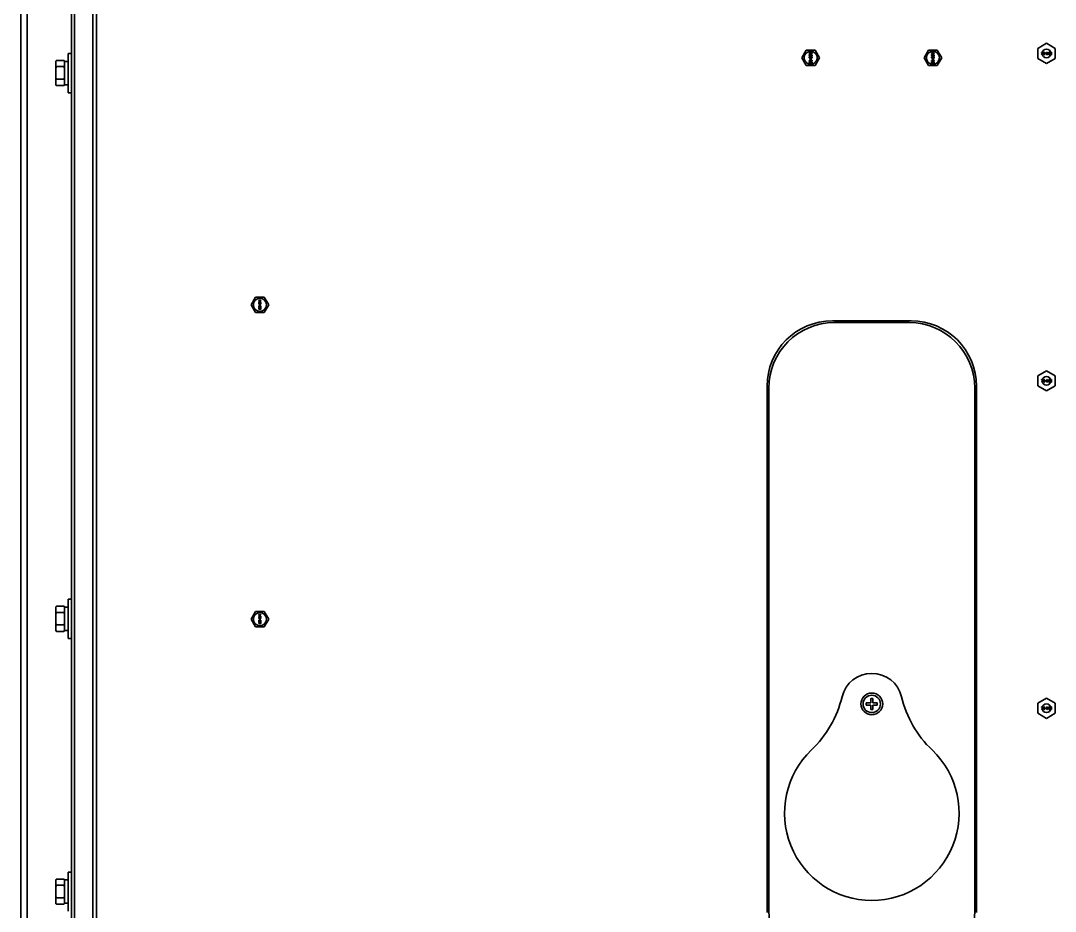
# Model space of a CAD drawing. Header units: millimetres. Extents: x 32496 to 166256, y 3504 to 23939.
# Drawn here: x 47928.6 to 48402.7, y 16312.3 to 16720.3 of the extents above; entities that cross this region are included whole.
import ezdxf

# ---------------------------------------------------------------- set-up
doc = ezdxf.new("R2010")
doc.units = ezdxf.units.MM
doc.layers.get('0').update_dxf_attribs({"lineweight": 35})

msp = doc.modelspace()

# ---------------------------------------------------------------- linework, layer by layer
at = {"linetype": 'Continuous'}
for p, q in [((47928.64, 17722.349), (47928.64, 15203.349)), ((47963.34, 16897.569), (47963.34, 16028.128)), ((47961.64, 16031.073), (47961.64, 16894.625)), ((47953.34, 16880.248), (47953.34, 16307.849)), ((47951.94, 16698.994), (47951.94, 16877.824)), ((47931.64, 16811.323), (47931.64, 16113.936)), ((48394.74, 16707.658), (48398.74, 16709.967)), ((48394.74, 16707.658), (48394.74, 16703.039)), ((48398.74, 16709.967), (48402.74, 16707.658)), ((48402.74, 16703.039), (48402.74, 16707.658)), ((47951.94, 16705.349), (47950.34, 16705.349)), ((47950.34, 16705.349), (47950.34, 16687.349)), ((48286.598, 16703.349), (48288.619, 16706.849)), ((48288.619, 16699.849), (48286.598, 16703.349)), ((48292.66, 16706.849), (48288.619, 16706.849)), ((48289.99, 16705.549), (48291.29, 16705.549)), ((48289.99, 16705.386), (48289.99, 16705.549)), ((48291.013, 16705.386), (48289.99, 16705.386)), ((48291.013, 16705.386), (48289.99, 16705.007)), ((48289.99, 16704.79), (48289.99, 16705.007)), ((48289.99, 16704.79), (48291.013, 16704.411)), ((48289.99, 16704.411), (48291.013, 16704.411)), ((48289.99, 16704.249), (48289.99, 16704.411)), ((48291.29, 16704.249), (48289.99, 16704.249)), ((48290.017, 16703.734), (48289.99, 16703.599)), ((48289.99, 16703.463), (48289.99, 16703.599)), ((48289.99, 16703.463), (48290.017, 16703.328)), ((48290.1, 16703.869), (48290.017, 16703.734)), ((48290.017, 16703.328), (48290.1, 16703.192)), ((48290.211, 16703.951), (48290.1, 16703.869)), ((48290.1, 16703.192), (48290.211, 16703.111)), ((48290.128, 16704.899), (48291.29, 16705.305)), ((48291.29, 16704.492), (48290.128, 16704.899)), ((48290.128, 16703.626), (48290.156, 16703.707)), ((48290.128, 16703.626), (48290.128, 16703.436)), ((48290.156, 16703.355), (48290.128, 16703.436)), ((48290.156, 16703.707), (48290.211, 16703.788)), ((48290.211, 16703.274), (48290.156, 16703.355)), ((48290.349, 16704.005), (48290.211, 16703.951)), ((48290.211, 16703.788), (48290.294, 16703.842)), ((48290.294, 16703.219), (48290.211, 16703.274)), ((48290.211, 16703.111), (48290.349, 16703.057)), ((48290.294, 16703.842), (48290.377, 16703.869)), ((48290.377, 16703.192), (48290.294, 16703.219)), ((48290.543, 16704.032), (48290.349, 16704.005)), ((48290.488, 16703.057), (48290.349, 16703.057)), ((48290.46, 16703.869), (48290.377, 16703.869)), ((48290.377, 16703.192), (48290.46, 16703.192)), ((48290.405, 16702.678), (48290.598, 16702.678)), ((48290.405, 16702.624), (48290.405, 16702.678)), ((48290.598, 16702.624), (48290.405, 16702.624)), ((48290.46, 16703.869), (48290.543, 16703.842)), ((48290.543, 16703.219), (48290.46, 16703.192)), ((48290.488, 16702.84), (48290.46, 16702.813)), ((48290.46, 16702.813), (48290.598, 16702.678)), ((48290.598, 16702.624), (48290.46, 16702.488)), ((48290.488, 16703.057), (48290.626, 16703.111)), ((48290.654, 16702.678), (48290.488, 16702.84)), ((48290.488, 16702.461), (48290.654, 16702.624)), ((48290.543, 16704.032), (48290.737, 16704.032)), ((48290.543, 16703.842), (48290.598, 16703.788)), ((48290.598, 16703.274), (48290.543, 16703.219)), ((48290.598, 16703.788), (48290.654, 16703.707)), ((48290.654, 16703.355), (48290.598, 16703.274)), ((48290.626, 16703.111), (48290.709, 16703.192)), ((48290.654, 16703.707), (48290.681, 16703.626)), ((48290.681, 16703.436), (48290.654, 16703.355)), ((48290.82, 16702.84), (48290.654, 16702.678)), ((48290.654, 16702.624), (48290.82, 16702.461)), ((48290.737, 16703.897), (48290.681, 16703.897)), ((48290.792, 16703.734), (48290.681, 16703.897)), ((48290.681, 16703.436), (48290.681, 16703.626)), ((48290.709, 16703.192), (48290.792, 16703.328)), ((48290.709, 16702.678), (48290.847, 16702.813)), ((48290.709, 16702.678), (48290.903, 16702.678)), ((48290.903, 16702.624), (48290.709, 16702.624)), ((48290.847, 16702.488), (48290.709, 16702.624)), ((48290.93, 16704.005), (48290.737, 16704.032)), ((48290.737, 16703.897), (48290.903, 16703.869)), ((48290.82, 16703.599), (48290.792, 16703.734)), ((48290.792, 16703.328), (48290.82, 16703.463)), ((48290.82, 16703.599), (48290.82, 16703.463)), ((48290.847, 16702.813), (48290.82, 16702.84)), ((48290.903, 16703.869), (48290.986, 16703.842)), ((48290.903, 16702.678), (48290.903, 16702.624)), ((48291.068, 16703.951), (48290.93, 16704.005)), ((48290.986, 16703.842), (48291.068, 16703.788)), ((48291.068, 16703.301), (48290.986, 16703.247)), ((48290.986, 16703.111), (48290.986, 16703.247)), ((48290.986, 16703.111), (48291.068, 16703.138)), ((48291.179, 16703.869), (48291.068, 16703.951)), ((48291.068, 16703.788), (48291.124, 16703.707)), ((48291.124, 16703.382), (48291.068, 16703.301)), ((48291.068, 16703.138), (48291.179, 16703.219)), ((48291.124, 16703.707), (48291.151, 16703.626)), ((48291.151, 16703.463), (48291.124, 16703.382)), ((48291.151, 16703.463), (48291.151, 16703.626)), ((48291.262, 16703.734), (48291.179, 16703.869)), ((48291.179, 16703.219), (48291.262, 16703.355)), ((48291.29, 16703.599), (48291.262, 16703.734)), ((48291.262, 16703.355), (48291.29, 16703.49)), ((48291.29, 16705.549), (48291.29, 16705.305)), ((48291.29, 16704.492), (48291.29, 16704.249)), ((48291.29, 16703.599), (48291.29, 16703.49)), ((48292.66, 16706.849), (48294.681, 16703.349)), ((48294.681, 16703.349), (48292.66, 16699.849)), ((48342.598, 16703.349), (48344.619, 16706.849)), ((48344.619, 16699.849), (48342.598, 16703.349)), ((48348.66, 16706.849), (48344.619, 16706.849)), ((48345.99, 16705.549), (48347.29, 16705.549)), ((48345.99, 16705.386), (48345.99, 16705.549)), ((48347.013, 16705.386), (48345.99, 16705.386)), ((48347.013, 16705.386), (48345.99, 16705.007)), ((48345.99, 16704.79), (48345.99, 16705.007)), ((48345.99, 16704.79), (48347.013, 16704.411)), ((48345.99, 16704.411), (48347.013, 16704.411)), ((48345.99, 16704.249), (48345.99, 16704.411)), ((48347.29, 16704.249), (48345.99, 16704.249)), ((48346.017, 16703.734), (48345.99, 16703.599)), ((48345.99, 16703.463), (48345.99, 16703.599)), ((48345.99, 16703.463), (48346.017, 16703.328)), ((48346.1, 16703.869), (48346.017, 16703.734)), ((48346.017, 16703.328), (48346.1, 16703.192)), ((48346.211, 16703.951), (48346.1, 16703.869)), ((48346.1, 16703.192), (48346.211, 16703.111)), ((48346.128, 16704.899), (48347.29, 16705.305)), ((48347.29, 16704.492), (48346.128, 16704.899)), ((48346.128, 16703.626), (48346.156, 16703.707)), ((48346.128, 16703.626), (48346.128, 16703.436)), ((48346.156, 16703.355), (48346.128, 16703.436)), ((48346.156, 16703.707), (48346.211, 16703.788)), ((48346.211, 16703.274), (48346.156, 16703.355)), ((48346.349, 16704.005), (48346.211, 16703.951)), ((48346.211, 16703.788), (48346.294, 16703.842)), ((48346.294, 16703.219), (48346.211, 16703.274)), ((48346.211, 16703.111), (48346.349, 16703.057)), ((48346.294, 16703.842), (48346.377, 16703.869)), ((48346.377, 16703.192), (48346.294, 16703.219)), ((48346.543, 16704.032), (48346.349, 16704.005)), ((48346.488, 16703.057), (48346.349, 16703.057)), ((48346.46, 16703.869), (48346.377, 16703.869)), ((48346.377, 16703.192), (48346.46, 16703.192)), ((48346.405, 16702.678), (48346.598, 16702.678)), ((48346.405, 16702.624), (48346.405, 16702.678)), ((48346.598, 16702.624), (48346.405, 16702.624)), ((48346.46, 16703.869), (48346.543, 16703.842)), ((48346.543, 16703.219), (48346.46, 16703.192)), ((48346.488, 16702.84), (48346.46, 16702.813)), ((48346.46, 16702.813), (48346.598, 16702.678)), ((48346.598, 16702.624), (48346.46, 16702.488)), ((48346.488, 16703.057), (48346.626, 16703.111)), ((48346.654, 16702.678), (48346.488, 16702.84)), ((48346.488, 16702.461), (48346.654, 16702.624)), ((48346.543, 16704.032), (48346.737, 16704.032)), ((48346.543, 16703.842), (48346.598, 16703.788)), ((48346.598, 16703.274), (48346.543, 16703.219)), ((48346.598, 16703.788), (48346.654, 16703.707)), ((48346.654, 16703.355), (48346.598, 16703.274)), ((48346.626, 16703.111), (48346.709, 16703.192)), ((48346.654, 16703.707), (48346.681, 16703.626)), ((48346.681, 16703.436), (48346.654, 16703.355)), ((48346.82, 16702.84), (48346.654, 16702.678)), ((48346.654, 16702.624), (48346.82, 16702.461)), ((48346.737, 16703.897), (48346.681, 16703.897)), ((48346.792, 16703.734), (48346.681, 16703.897)), ((48346.681, 16703.436), (48346.681, 16703.626)), ((48346.709, 16703.192), (48346.792, 16703.328)), ((48346.709, 16702.678), (48346.847, 16702.813)), ((48346.709, 16702.678), (48346.903, 16702.678)), ((48346.903, 16702.624), (48346.709, 16702.624)), ((48346.847, 16702.488), (48346.709, 16702.624)), ((48346.93, 16704.005), (48346.737, 16704.032)), ((48346.737, 16703.897), (48346.903, 16703.869)), ((48346.82, 16703.599), (48346.792, 16703.734)), ((48346.792, 16703.328), (48346.82, 16703.463)), ((48346.82, 16703.599), (48346.82, 16703.463)), ((48346.847, 16702.813), (48346.82, 16702.84)), ((48346.903, 16703.869), (48346.986, 16703.842)), ((48346.903, 16702.678), (48346.903, 16702.624)), ((48347.068, 16703.951), (48346.93, 16704.005)), ((48346.986, 16703.842), (48347.068, 16703.788)), ((48347.068, 16703.301), (48346.986, 16703.247)), ((48346.986, 16703.111), (48346.986, 16703.247)), ((48346.986, 16703.111), (48347.068, 16703.138)), ((48347.179, 16703.869), (48347.068, 16703.951)), ((48347.068, 16703.788), (48347.124, 16703.707)), ((48347.124, 16703.382), (48347.068, 16703.301)), ((48347.068, 16703.138), (48347.179, 16703.219)), ((48347.124, 16703.707), (48347.151, 16703.626)), ((48347.151, 16703.463), (48347.124, 16703.382)), ((48347.151, 16703.463), (48347.151, 16703.626)), ((48347.262, 16703.734), (48347.179, 16703.869)), ((48347.179, 16703.219), (48347.262, 16703.355)), ((48347.29, 16703.599), (48347.262, 16703.734)), ((48347.262, 16703.355), (48347.29, 16703.49)), ((48347.29, 16705.549), (48347.29, 16705.305)), ((48347.29, 16704.492), (48347.29, 16704.249)), ((48347.29, 16703.599), (48347.29, 16703.49)), ((48348.66, 16706.849), (48350.681, 16703.349)), ((48350.681, 16703.349), (48348.66, 16699.849)), ((48398.74, 16700.73), (48394.74, 16703.039)), ((48396.465, 16705.949), (48397.365, 16705.949)), ((48396.465, 16705.821), (48396.465, 16705.949)), ((48397.165, 16705.821), (48396.465, 16705.821)), ((48396.49, 16705.183), (48396.465, 16705.081)), ((48396.465, 16705.029), (48396.465, 16705.081)), ((48396.465, 16705.029), (48396.49, 16704.927)), ((48396.54, 16705.259), (48396.49, 16705.183)), ((48396.49, 16704.927), (48396.59, 16704.825)), ((48397.165, 16705.821), (48396.54, 16705.259)), ((48396.59, 16704.825), (48396.69, 16704.774)), ((48396.615, 16705.081), (48396.665, 16705.183)), ((48396.615, 16705.081), (48396.615, 16705.029)), ((48396.665, 16704.953), (48396.615, 16705.029)), ((48396.665, 16705.183), (48397.365, 16705.821)), ((48396.74, 16704.902), (48396.665, 16704.953)), ((48396.69, 16704.774), (48396.84, 16704.749)), ((48396.865, 16704.876), (48396.74, 16704.902)), ((48396.94, 16704.749), (48396.84, 16704.749)), ((48396.865, 16704.876), (48396.965, 16704.876)), ((48396.94, 16704.749), (48397.115, 16704.774)), ((48397.09, 16704.902), (48396.965, 16704.876)), ((48397.165, 16704.953), (48397.09, 16704.902)), ((48397.115, 16704.774), (48397.215, 16704.825)), ((48397.215, 16705.029), (48397.165, 16704.953)), ((48397.215, 16705.029), (48397.34, 16705.029)), ((48397.215, 16704.825), (48397.315, 16704.927)), ((48397.315, 16704.927), (48397.34, 16705.029)), ((48397.365, 16705.949), (48397.365, 16705.821)), ((48397.565, 16705.949), (48397.715, 16705.949)), ((48397.565, 16704.749), (48397.565, 16705.949)), ((48397.715, 16704.749), (48397.565, 16704.749)), ((48397.715, 16705.949), (48397.715, 16704.953)), ((48397.865, 16705.132), (48397.715, 16704.953)), ((48397.715, 16704.749), (48397.865, 16704.927)), ((48397.865, 16705.132), (48397.865, 16704.927)), ((48398.09, 16705.515), (48398.065, 16705.489)), ((48398.065, 16705.489), (48398.215, 16705.336)), ((48398.215, 16705.336), (48398.065, 16705.183)), ((48398.065, 16705.183), (48398.09, 16705.157)), ((48398.215, 16705.387), (48398.09, 16705.515)), ((48398.09, 16705.157), (48398.215, 16705.285)), ((48398.215, 16705.566), (48398.265, 16705.566)), ((48398.215, 16705.387), (48398.215, 16705.566)), ((48398.215, 16705.106), (48398.215, 16705.285)), ((48398.265, 16705.106), (48398.215, 16705.106)), ((48398.265, 16705.566), (48398.265, 16705.387)), ((48398.39, 16705.515), (48398.265, 16705.387)), ((48398.265, 16705.336), (48398.415, 16705.489)), ((48398.415, 16705.183), (48398.265, 16705.336)), ((48398.265, 16705.285), (48398.39, 16705.157)), ((48398.265, 16705.285), (48398.265, 16705.106)), ((48398.415, 16705.489), (48398.39, 16705.515)), ((48398.39, 16705.157), (48398.415, 16705.183)), ((48398.615, 16705.591), (48398.865, 16705.591)), ((48398.615, 16705.438), (48398.615, 16705.591)), ((48398.865, 16705.438), (48398.615, 16705.438)), ((48402.74, 16703.039), (48398.74, 16700.73)), ((48398.865, 16705.949), (48399.015, 16705.949)), ((48398.865, 16705.591), (48398.865, 16705.949)), ((48398.865, 16704.749), (48398.865, 16705.438)), ((48399.015, 16704.749), (48398.865, 16704.749)), ((48399.015, 16705.949), (48399.015, 16705.591)), ((48399.015, 16705.591), (48399.615, 16705.591)), ((48399.44, 16705.438), (48399.015, 16705.438)), ((48399.015, 16704.749), (48399.615, 16705.438)), ((48399.44, 16705.438), (48399.015, 16704.953)), ((48399.015, 16705.438), (48399.015, 16704.953)), ((48399.615, 16705.591), (48399.615, 16705.438)), ((48399.815, 16705.949), (48399.965, 16705.949)), ((48399.815, 16704.749), (48399.815, 16705.949)), ((48400.04, 16704.749), (48399.815, 16704.749)), ((48400.315, 16705.949), (48399.965, 16705.004)), ((48399.965, 16705.949), (48399.965, 16705.004)), ((48400.04, 16704.749), (48400.415, 16705.821)), ((48400.315, 16705.949), (48400.515, 16705.949)), ((48400.415, 16705.821), (48400.79, 16704.749)), ((48400.865, 16705.004), (48400.515, 16705.949)), ((48401.015, 16704.749), (48400.79, 16704.749)), ((48400.865, 16705.949), (48401.015, 16705.949)), ((48400.865, 16705.004), (48400.865, 16705.949)), ((48401.015, 16705.949), (48401.015, 16704.749)), ((47944.74, 16701.822), (47945.011, 16702.093)), ((47944.74, 16690.875), (47944.74, 16701.822)), ((47945.04, 16702.122), (47945.011, 16702.093)), ((47948.44, 16702.122), (47945.04, 16702.122)), ((47948.44, 16699.28), (47945.04, 16699.28)), ((47948.44, 16702.122), (47948.469, 16702.093)), ((47948.74, 16701.822), (47948.469, 16702.093)), ((47948.74, 16690.875), (47948.74, 16701.822)), ((47950.34, 16701.699), (47948.74, 16701.699)), ((47951.94, 16693.73), (47951.94, 16698.994)), ((48288.619, 16699.849), (48292.66, 16699.849)), ((48289.99, 16702.082), (48291.068, 16702.082)), ((48289.99, 16701.919), (48289.99, 16702.082)), ((48291.29, 16701.919), (48289.99, 16701.919)), ((48289.99, 16701.703), (48290.128, 16701.703)), ((48289.99, 16700.728), (48289.99, 16701.703)), ((48290.128, 16700.728), (48289.99, 16700.728)), ((48290.82, 16700.944), (48290.128, 16701.703)), ((48290.128, 16701.486), (48290.737, 16700.809)), ((48290.128, 16701.486), (48290.128, 16700.728)), ((48290.46, 16702.488), (48290.488, 16702.461)), ((48290.737, 16700.809), (48290.82, 16700.755)), ((48290.82, 16702.461), (48290.847, 16702.488)), ((48290.93, 16700.89), (48290.82, 16700.944)), ((48290.82, 16700.755), (48290.93, 16700.728)), ((48290.875, 16702.244), (48291.096, 16702.244)), ((48290.875, 16702.244), (48291.068, 16702.082)), ((48290.93, 16700.89), (48290.986, 16700.89)), ((48290.986, 16700.728), (48290.93, 16700.728)), ((48291.096, 16701.649), (48290.986, 16701.676)), ((48290.986, 16701.54), (48290.986, 16701.676)), ((48290.986, 16701.54), (48291.068, 16701.486)), ((48291.068, 16700.944), (48290.986, 16700.89)), ((48290.986, 16700.728), (48291.096, 16700.755)), ((48291.068, 16701.486), (48291.124, 16701.405)), ((48291.124, 16701.026), (48291.068, 16700.944)), ((48291.29, 16702.082), (48291.096, 16702.244)), ((48291.207, 16701.54), (48291.096, 16701.649)), ((48291.096, 16700.755), (48291.207, 16700.863)), ((48291.124, 16701.405), (48291.151, 16701.269)), ((48291.151, 16701.161), (48291.124, 16701.026)), ((48291.151, 16701.161), (48291.151, 16701.269)), ((48291.262, 16701.432), (48291.207, 16701.54)), ((48291.207, 16700.863), (48291.262, 16700.972)), ((48291.29, 16701.242), (48291.262, 16701.432)), ((48291.262, 16700.972), (48291.29, 16701.134)), ((48291.29, 16702.082), (48291.29, 16701.919)), ((48291.29, 16701.242), (48291.29, 16701.134)), ((48344.619, 16699.849), (48348.66, 16699.849)), ((48345.99, 16702.082), (48347.068, 16702.082)), ((48345.99, 16701.919), (48345.99, 16702.082)), ((48347.29, 16701.919), (48345.99, 16701.919)), ((48345.99, 16701.703), (48346.128, 16701.703)), ((48345.99, 16700.728), (48345.99, 16701.703)), ((48346.128, 16700.728), (48345.99, 16700.728)), ((48346.82, 16700.944), (48346.128, 16701.703)), ((48346.128, 16701.486), (48346.737, 16700.809)), ((48346.128, 16701.486), (48346.128, 16700.728)), ((48346.46, 16702.488), (48346.488, 16702.461)), ((48346.737, 16700.809), (48346.82, 16700.755)), ((48346.82, 16702.461), (48346.847, 16702.488)), ((48346.93, 16700.89), (48346.82, 16700.944)), ((48346.82, 16700.755), (48346.93, 16700.728)), ((48346.875, 16702.244), (48347.096, 16702.244)), ((48346.875, 16702.244), (48347.068, 16702.082)), ((48346.93, 16700.89), (48346.986, 16700.89)), ((48346.986, 16700.728), (48346.93, 16700.728)), ((48347.096, 16701.649), (48346.986, 16701.676)), ((48346.986, 16701.54), (48346.986, 16701.676)), ((48346.986, 16701.54), (48347.068, 16701.486)), ((48347.068, 16700.944), (48346.986, 16700.89)), ((48346.986, 16700.728), (48347.096, 16700.755)), ((48347.068, 16701.486), (48347.124, 16701.405)), ((48347.124, 16701.026), (48347.068, 16700.944)), ((48347.29, 16702.082), (48347.096, 16702.244)), ((48347.207, 16701.54), (48347.096, 16701.649)), ((48347.096, 16700.755), (48347.207, 16700.863)), ((48347.124, 16701.405), (48347.151, 16701.269)), ((48347.151, 16701.161), (48347.124, 16701.026)), ((48347.151, 16701.161), (48347.151, 16701.269)), ((48347.262, 16701.432), (48347.207, 16701.54)), ((48347.207, 16700.863), (48347.262, 16700.972)), ((48347.29, 16701.242), (48347.262, 16701.432)), ((48347.262, 16700.972), (48347.29, 16701.134)), ((48347.29, 16702.082), (48347.29, 16701.919)), ((48347.29, 16701.242), (48347.29, 16701.134)), ((47948.44, 16693.506), (47945.04, 16693.506)), ((47951.94, 16448.994), (47951.94, 16693.73)), ((47944.74, 16690.875), (47945.011, 16690.604)), ((47948.44, 16690.575), (47945.04, 16690.575)), ((47948.74, 16690.875), (47948.469, 16690.604)), ((47950.34, 16690.999), (47948.74, 16690.999)), ((47951.94, 16687.349), (47950.34, 16687.349)), ((48034.214, 16590.189), (48036.235, 16593.689)), ((48040.277, 16593.689), (48036.235, 16593.689)), ((48040.277, 16593.689), (48042.297, 16590.189)), ((48036.235, 16586.689), (48034.214, 16590.189)), ((48037.756, 16592.289), (48038.756, 16592.289)), ((48037.756, 16592.164), (48037.756, 16592.289)), ((48038.543, 16592.164), (48037.756, 16592.164)), ((48038.543, 16592.164), (48037.756, 16591.872)), ((48037.756, 16591.705), (48037.756, 16591.872)), ((48037.756, 16591.705), (48038.543, 16591.414)), ((48037.756, 16591.414), (48038.543, 16591.414)), ((48037.756, 16591.289), (48037.756, 16591.414)), ((48038.756, 16591.289), (48037.756, 16591.289)), ((48037.777, 16590.893), (48037.756, 16590.789)), ((48037.756, 16590.684), (48037.756, 16590.789)), ((48037.756, 16590.684), (48037.777, 16590.58)), ((48037.756, 16589.747), (48037.862, 16589.747)), ((48037.756, 16588.997), (48037.756, 16589.747)), ((48037.862, 16588.997), (48037.756, 16588.997)), ((48037.841, 16590.997), (48037.777, 16590.893)), ((48037.777, 16590.58), (48037.841, 16590.476)), ((48037.926, 16591.059), (48037.841, 16590.997)), ((48037.841, 16590.476), (48037.926, 16590.414)), ((48037.862, 16591.789), (48038.756, 16592.101)), ((48038.756, 16591.476), (48037.862, 16591.789)), ((48037.862, 16590.809), (48037.884, 16590.872)), ((48037.862, 16590.809), (48037.862, 16590.664)), ((48037.884, 16590.601), (48037.862, 16590.664)), ((48038.394, 16589.164), (48037.862, 16589.747)), ((48037.862, 16589.58), (48038.33, 16589.059)), ((48037.862, 16589.58), (48037.862, 16588.997)), ((48037.884, 16590.872), (48037.926, 16590.934)), ((48037.926, 16590.539), (48037.884, 16590.601)), ((48037.99, 16588.789), (48037.905, 16588.747)), ((48038.032, 16591.101), (48037.926, 16591.059)), ((48037.926, 16590.934), (48037.99, 16590.976)), ((48037.99, 16590.497), (48037.926, 16590.539)), ((48037.926, 16590.414), (48038.032, 16590.372)), ((48037.99, 16590.976), (48038.054, 16590.997)), ((48038.054, 16590.476), (48037.99, 16590.497)), ((48038.054, 16588.809), (48037.99, 16588.789)), ((48038.181, 16591.122), (48038.032, 16591.101)), ((48038.139, 16590.372), (48038.032, 16590.372)), ((48038.118, 16590.997), (48038.054, 16590.997)), ((48038.054, 16590.476), (48038.118, 16590.476)), ((48038.16, 16588.83), (48038.054, 16588.809)), ((48038.075, 16590.08), (48038.224, 16590.08)), ((48038.075, 16590.039), (48038.075, 16590.08)), ((48038.224, 16590.039), (48038.075, 16590.039)), ((48038.118, 16590.997), (48038.181, 16590.976)), ((48038.181, 16590.497), (48038.118, 16590.476)), ((48038.139, 16590.205), (48038.118, 16590.184)), ((48038.118, 16590.184), (48038.224, 16590.08)), ((48038.224, 16590.039), (48038.118, 16589.934)), ((48038.118, 16589.934), (48038.139, 16589.914)), ((48038.139, 16590.372), (48038.245, 16590.414)), ((48038.266, 16590.08), (48038.139, 16590.205)), ((48038.139, 16589.914), (48038.266, 16590.039)), ((48038.16, 16588.83), (48038.352, 16588.83)), ((48038.181, 16591.122), (48038.33, 16591.122)), ((48038.181, 16590.976), (48038.224, 16590.934)), ((48038.224, 16590.539), (48038.181, 16590.497)), ((48038.224, 16590.934), (48038.266, 16590.872)), ((48038.266, 16590.601), (48038.224, 16590.539)), ((48038.245, 16590.414), (48038.309, 16590.476)), ((48038.266, 16590.872), (48038.288, 16590.809)), ((48038.288, 16590.664), (48038.266, 16590.601)), ((48038.394, 16590.205), (48038.266, 16590.08)), ((48038.266, 16590.039), (48038.394, 16589.914)), ((48038.33, 16591.018), (48038.288, 16591.018)), ((48038.373, 16590.893), (48038.288, 16591.018)), ((48038.288, 16590.664), (48038.288, 16590.809)), ((48038.309, 16590.476), (48038.373, 16590.58)), ((48038.309, 16590.08), (48038.415, 16590.184)), ((48038.309, 16590.08), (48038.458, 16590.08)), ((48038.458, 16590.039), (48038.309, 16590.039)), ((48038.415, 16589.934), (48038.309, 16590.039)), ((48038.479, 16591.101), (48038.33, 16591.122)), ((48038.33, 16591.018), (48038.458, 16590.997)), ((48038.33, 16589.059), (48038.394, 16589.018)), ((48038.458, 16588.809), (48038.352, 16588.83)), ((48038.394, 16590.789), (48038.373, 16590.893)), ((48038.373, 16590.58), (48038.394, 16590.684)), ((48038.394, 16590.789), (48038.394, 16590.684)), ((48038.415, 16590.184), (48038.394, 16590.205)), ((48038.394, 16589.914), (48038.415, 16589.934)), ((48038.479, 16589.122), (48038.394, 16589.164)), ((48038.394, 16589.018), (48038.479, 16588.997)), ((48038.458, 16590.997), (48038.522, 16590.976)), ((48038.458, 16590.08), (48038.458, 16590.039)), ((48038.522, 16588.789), (48038.458, 16588.809)), ((48038.586, 16591.059), (48038.479, 16591.101)), ((48038.479, 16589.122), (48038.522, 16589.122)), ((48038.522, 16588.997), (48038.479, 16588.997)), ((48038.522, 16590.976), (48038.586, 16590.934)), ((48038.586, 16590.559), (48038.522, 16590.518)), ((48038.522, 16590.414), (48038.522, 16590.518)), ((48038.522, 16590.414), (48038.586, 16590.434)), ((48038.607, 16589.705), (48038.522, 16589.726)), ((48038.522, 16589.622), (48038.522, 16589.726)), ((48038.522, 16589.622), (48038.586, 16589.58)), ((48038.586, 16589.164), (48038.522, 16589.122)), ((48038.522, 16588.997), (48038.607, 16589.018)), ((48038.607, 16588.747), (48038.522, 16588.789)), ((48038.671, 16590.997), (48038.586, 16591.059)), ((48038.586, 16590.934), (48038.628, 16590.872)), ((48038.628, 16590.622), (48038.586, 16590.559)), ((48038.586, 16590.434), (48038.671, 16590.497)), ((48038.586, 16589.58), (48038.628, 16589.518)), ((48038.628, 16589.226), (48038.586, 16589.164)), ((48038.692, 16589.622), (48038.607, 16589.705)), ((48038.607, 16589.018), (48038.692, 16589.101)), ((48038.628, 16590.872), (48038.649, 16590.809)), ((48038.649, 16590.684), (48038.628, 16590.622)), ((48038.628, 16589.518), (48038.649, 16589.414)), ((48038.649, 16589.33), (48038.628, 16589.226)), ((48038.649, 16590.684), (48038.649, 16590.809)), ((48038.649, 16589.33), (48038.649, 16589.414)), ((48038.735, 16590.893), (48038.671, 16590.997)), ((48038.671, 16590.497), (48038.735, 16590.601)), ((48038.735, 16589.539), (48038.692, 16589.622)), ((48038.692, 16589.101), (48038.735, 16589.184)), ((48038.756, 16590.789), (48038.735, 16590.893)), ((48038.735, 16590.601), (48038.756, 16590.705)), ((48038.756, 16589.393), (48038.735, 16589.539)), ((48038.735, 16589.184), (48038.756, 16589.309)), ((48038.756, 16592.289), (48038.756, 16592.101)), ((48038.756, 16591.476), (48038.756, 16591.289)), ((48038.756, 16590.789), (48038.756, 16590.705)), ((48038.756, 16589.393), (48038.756, 16589.309)), ((48042.297, 16590.189), (48040.277, 16586.689)), ((48036.235, 16586.689), (48040.277, 16586.689)), ((48037.777, 16588.58), (48037.756, 16588.455)), ((48037.756, 16588.455), (48037.777, 16588.33)), ((48037.841, 16588.684), (48037.777, 16588.58)), ((48037.777, 16588.33), (48037.841, 16588.226)), ((48037.905, 16588.747), (48037.841, 16588.684)), ((48037.841, 16588.226), (48037.905, 16588.164)), ((48037.862, 16588.455), (48037.884, 16588.559)), ((48037.884, 16588.351), (48037.862, 16588.455)), ((48037.884, 16588.559), (48037.926, 16588.622)), ((48037.926, 16588.289), (48037.884, 16588.351)), ((48037.905, 16588.164), (48037.99, 16588.122)), ((48037.926, 16588.622), (48038.054, 16588.705)), ((48038.054, 16588.205), (48037.926, 16588.289)), ((48037.99, 16588.122), (48038.054, 16588.101)), ((48038.054, 16588.705), (48038.181, 16588.726)), ((48038.181, 16588.184), (48038.054, 16588.205)), ((48038.054, 16588.101), (48038.16, 16588.08)), ((48038.352, 16588.08), (48038.16, 16588.08)), ((48038.33, 16588.726), (48038.181, 16588.726)), ((48038.181, 16588.184), (48038.33, 16588.184)), ((48038.33, 16588.726), (48038.458, 16588.705)), ((48038.458, 16588.205), (48038.33, 16588.184)), ((48038.352, 16588.08), (48038.458, 16588.101)), ((48038.458, 16588.705), (48038.586, 16588.622)), ((48038.586, 16588.289), (48038.458, 16588.205)), ((48038.458, 16588.101), (48038.522, 16588.122)), ((48038.522, 16588.122), (48038.607, 16588.164)), ((48038.586, 16588.622), (48038.628, 16588.559)), ((48038.628, 16588.351), (48038.586, 16588.289)), ((48038.671, 16588.684), (48038.607, 16588.747)), ((48038.607, 16588.164), (48038.671, 16588.226)), ((48038.628, 16588.559), (48038.649, 16588.455)), ((48038.649, 16588.455), (48038.628, 16588.351)), ((48038.735, 16588.58), (48038.671, 16588.684)), ((48038.671, 16588.226), (48038.735, 16588.33)), ((48038.756, 16588.455), (48038.735, 16588.58)), ((48038.735, 16588.33), (48038.756, 16588.455)), ((48336.64, 16582.849), (48300.64, 16582.849)), ((48301.44, 16582.049), (48335.84, 16582.049)), ((48394.74, 16557.658), (48398.74, 16559.967)), ((48394.74, 16557.658), (48394.74, 16553.039)), ((48396.465, 16555.949), (48397.365, 16555.949)), ((48396.465, 16555.821), (48396.465, 16555.949)), ((48397.165, 16555.821), (48396.465, 16555.821)), ((48397.165, 16555.821), (48396.54, 16555.259)), ((48396.665, 16555.183), (48397.365, 16555.821)), ((48397.365, 16555.949), (48397.365, 16555.821)), ((48397.565, 16555.949), (48397.715, 16555.949)), ((48397.565, 16554.749), (48397.565, 16555.949)), ((48397.715, 16555.949), (48397.715, 16554.953)), ((48398.615, 16555.591), (48398.865, 16555.591)), ((48398.615, 16555.438), (48398.615, 16555.591)), ((48398.74, 16559.967), (48402.74, 16557.658)), ((48398.865, 16555.949), (48399.015, 16555.949)), ((48398.865, 16555.591), (48398.865, 16555.949)), ((48399.015, 16555.949), (48399.015, 16555.591)), ((48399.015, 16555.591), (48399.615, 16555.591)), ((48399.615, 16555.591), (48399.615, 16555.438)), ((48399.815, 16555.949), (48399.965, 16555.949)), ((48399.815, 16554.749), (48399.815, 16555.949)), ((48400.315, 16555.949), (48399.965, 16555.004)), ((48399.965, 16555.949), (48399.965, 16555.004)), ((48400.04, 16554.749), (48400.415, 16555.821)), ((48400.315, 16555.949), (48400.515, 16555.949)), ((48400.415, 16555.821), (48400.79, 16554.749)), ((48400.865, 16555.004), (48400.515, 16555.949)), ((48400.865, 16555.949), (48401.015, 16555.949)), ((48400.865, 16555.004), (48400.865, 16555.949)), ((48401.015, 16555.949), (48401.015, 16554.749)), ((48402.74, 16553.039), (48402.74, 16557.658)), ((48270.64, 16552.849), (48270.64, 16311.849)), ((48271.44, 16312.649), (48271.44, 16552.049)), ((48365.84, 16552.049), (48365.84, 16312.649)), ((48366.64, 16311.849), (48366.64, 16552.849)), ((48398.74, 16550.73), (48394.74, 16553.039)), ((48396.49, 16555.183), (48396.465, 16555.081)), ((48396.465, 16555.029), (48396.465, 16555.081)), ((48396.465, 16555.029), (48396.49, 16554.927)), ((48396.54, 16555.259), (48396.49, 16555.183)), ((48396.49, 16554.927), (48396.59, 16554.825)), ((48396.59, 16554.825), (48396.69, 16554.774)), ((48396.615, 16555.081), (48396.665, 16555.183)), ((48396.615, 16555.081), (48396.615, 16555.029)), ((48396.665, 16554.953), (48396.615, 16555.029)), ((48396.74, 16554.902), (48396.665, 16554.953)), ((48396.69, 16554.774), (48396.84, 16554.749)), ((48396.865, 16554.876), (48396.74, 16554.902)), ((48396.94, 16554.749), (48396.84, 16554.749)), ((48396.865, 16554.876), (48396.965, 16554.876)), ((48396.94, 16554.749), (48397.115, 16554.774)), ((48397.09, 16554.902), (48396.965, 16554.876)), ((48397.165, 16554.953), (48397.09, 16554.902)), ((48397.115, 16554.774), (48397.215, 16554.825)), ((48397.215, 16555.029), (48397.165, 16554.953)), ((48397.215, 16555.029), (48397.34, 16555.029)), ((48397.215, 16554.825), (48397.315, 16554.927)), ((48397.315, 16554.927), (48397.34, 16555.029)), ((48397.715, 16554.749), (48397.565, 16554.749)), ((48397.865, 16555.132), (48397.715, 16554.953)), ((48397.715, 16554.749), (48397.865, 16554.927)), ((48397.865, 16555.132), (48397.865, 16554.927)), ((48398.09, 16555.515), (48398.065, 16555.489)), ((48398.065, 16555.489), (48398.215, 16555.336)), ((48398.215, 16555.336), (48398.065, 16555.183)), ((48398.065, 16555.183), (48398.09, 16555.157)), ((48398.215, 16555.387), (48398.09, 16555.515)), ((48398.09, 16555.157), (48398.215, 16555.285)), ((48398.215, 16555.566), (48398.265, 16555.566)), ((48398.215, 16555.387), (48398.215, 16555.566)), ((48398.215, 16555.106), (48398.215, 16555.285)), ((48398.265, 16555.106), (48398.215, 16555.106)), ((48398.265, 16555.566), (48398.265, 16555.387)), ((48398.39, 16555.515), (48398.265, 16555.387)), ((48398.265, 16555.336), (48398.415, 16555.489)), ((48398.415, 16555.183), (48398.265, 16555.336)), ((48398.265, 16555.285), (48398.39, 16555.157)), ((48398.265, 16555.285), (48398.265, 16555.106)), ((48398.415, 16555.489), (48398.39, 16555.515)), ((48398.39, 16555.157), (48398.415, 16555.183)), ((48398.865, 16555.438), (48398.615, 16555.438)), ((48402.74, 16553.039), (48398.74, 16550.73)), ((48398.865, 16554.749), (48398.865, 16555.438)), ((48399.015, 16554.749), (48398.865, 16554.749)), ((48399.44, 16555.438), (48399.015, 16555.438)), ((48399.015, 16554.749), (48399.615, 16555.438)), ((48399.44, 16555.438), (48399.015, 16554.953)), ((48399.015, 16555.438), (48399.015, 16554.953)), ((48400.04, 16554.749), (48399.815, 16554.749)), ((48401.015, 16554.749), (48400.79, 16554.749)), ((47944.74, 16451.822), (47945.011, 16452.093)), ((47944.74, 16440.875), (47944.74, 16451.822)), ((47945.04, 16452.122), (47945.011, 16452.093)), ((47948.44, 16452.122), (47945.04, 16452.122)), ((47948.44, 16452.122), (47948.469, 16452.093)), ((47948.74, 16451.822), (47948.469, 16452.093)), ((47948.74, 16440.875), (47948.74, 16451.822)), ((47950.34, 16451.699), (47948.74, 16451.699)), ((47951.94, 16455.349), (47950.34, 16455.349)), ((47950.34, 16455.349), (47950.34, 16437.349)), ((47948.44, 16449.28), (47945.04, 16449.28)), ((47951.94, 16443.73), (47951.94, 16448.994)), ((48034.214, 16446.189), (48036.235, 16449.689)), ((48040.277, 16449.689), (48036.235, 16449.689)), ((48037.756, 16448.289), (48038.756, 16448.289)), ((48037.756, 16448.164), (48037.756, 16448.289)), ((48038.543, 16448.164), (48037.756, 16448.164)), ((48038.543, 16448.164), (48037.756, 16447.872)), ((48037.756, 16447.705), (48037.756, 16447.872)), ((48037.756, 16447.705), (48038.543, 16447.414)), ((48037.756, 16447.414), (48038.543, 16447.414)), ((48037.756, 16447.289), (48037.756, 16447.414)), ((48038.756, 16447.289), (48037.756, 16447.289)), ((48037.777, 16446.893), (48037.756, 16446.789)), ((48037.756, 16446.684), (48037.756, 16446.789)), ((48037.756, 16446.684), (48037.777, 16446.58)), ((48037.841, 16446.997), (48037.777, 16446.893)), ((48037.777, 16446.58), (48037.841, 16446.476)), ((48037.926, 16447.059), (48037.841, 16446.997)), ((48037.862, 16447.789), (48038.756, 16448.101)), ((48038.756, 16447.476), (48037.862, 16447.789)), ((48037.862, 16446.809), (48037.884, 16446.872)), ((48037.862, 16446.809), (48037.862, 16446.664)), ((48037.884, 16446.601), (48037.862, 16446.664)), ((48037.884, 16446.872), (48037.926, 16446.934)), ((48037.926, 16446.539), (48037.884, 16446.601)), ((48038.033, 16447.101), (48037.926, 16447.059)), ((48037.926, 16446.934), (48037.99, 16446.976)), ((48037.99, 16446.497), (48037.926, 16446.539)), ((48037.99, 16446.976), (48038.054, 16446.997)), ((48038.181, 16447.122), (48038.033, 16447.101)), ((48038.118, 16446.997), (48038.054, 16446.997)), ((48038.118, 16446.997), (48038.181, 16446.976)), ((48038.181, 16447.122), (48038.33, 16447.122)), ((48038.181, 16446.976), (48038.224, 16446.934)), ((48038.224, 16446.539), (48038.181, 16446.497)), ((48038.224, 16446.934), (48038.267, 16446.872)), ((48038.267, 16446.601), (48038.224, 16446.539)), ((48038.267, 16446.872), (48038.288, 16446.809)), ((48038.288, 16446.664), (48038.267, 16446.601)), ((48038.33, 16447.018), (48038.288, 16447.018)), ((48038.373, 16446.893), (48038.288, 16447.018)), ((48038.288, 16446.664), (48038.288, 16446.809)), ((48038.309, 16446.476), (48038.373, 16446.58)), ((48038.479, 16447.101), (48038.33, 16447.122)), ((48038.33, 16447.018), (48038.458, 16446.997)), ((48038.394, 16446.789), (48038.373, 16446.893)), ((48038.373, 16446.58), (48038.394, 16446.684)), ((48038.394, 16446.789), (48038.394, 16446.684)), ((48038.458, 16446.997), (48038.522, 16446.976)), ((48038.586, 16447.059), (48038.479, 16447.101)), ((48038.522, 16446.976), (48038.586, 16446.934)), ((48038.586, 16446.559), (48038.522, 16446.518)), ((48038.671, 16446.997), (48038.586, 16447.059)), ((48038.586, 16446.934), (48038.628, 16446.872)), ((48038.628, 16446.622), (48038.586, 16446.559)), ((48038.628, 16446.872), (48038.65, 16446.809)), ((48038.65, 16446.684), (48038.628, 16446.622)), ((48038.65, 16446.684), (48038.65, 16446.809)), ((48038.735, 16446.893), (48038.671, 16446.997)), ((48038.671, 16446.497), (48038.735, 16446.601)), ((48038.756, 16446.789), (48038.735, 16446.893)), ((48038.735, 16446.601), (48038.756, 16446.705)), ((48038.756, 16448.289), (48038.756, 16448.101)), ((48038.756, 16447.476), (48038.756, 16447.289)), ((48038.756, 16446.789), (48038.756, 16446.705)), ((48040.277, 16449.689), (48042.297, 16446.189)), ((47948.44, 16443.506), (47945.04, 16443.506)), ((47951.94, 16307.849), (47951.94, 16443.73)), ((48036.235, 16442.689), (48034.214, 16446.189)), ((48036.235, 16442.689), (48040.277, 16442.689)), ((48037.756, 16445.747), (48037.862, 16445.747)), ((48037.756, 16444.997), (48037.756, 16445.747)), ((48037.862, 16444.997), (48037.756, 16444.997)), ((48037.777, 16444.58), (48037.756, 16444.455)), ((48037.756, 16444.455), (48037.777, 16444.33)), ((48037.841, 16444.684), (48037.777, 16444.58)), ((48037.777, 16444.33), (48037.841, 16444.226)), ((48037.841, 16446.476), (48037.926, 16446.414)), ((48037.905, 16444.747), (48037.841, 16444.684)), ((48037.841, 16444.226), (48037.905, 16444.164)), ((48038.394, 16445.164), (48037.862, 16445.747)), ((48037.862, 16445.58), (48038.33, 16445.059)), ((48037.862, 16445.58), (48037.862, 16444.997)), ((48037.862, 16444.455), (48037.884, 16444.559)), ((48037.884, 16444.351), (48037.862, 16444.455)), ((48037.884, 16444.559), (48037.926, 16444.622)), ((48037.926, 16444.289), (48037.884, 16444.351)), ((48037.99, 16444.789), (48037.905, 16444.747)), ((48037.905, 16444.164), (48037.99, 16444.122)), ((48037.926, 16446.414), (48038.033, 16446.372)), ((48037.926, 16444.622), (48038.054, 16444.705)), ((48038.054, 16444.205), (48037.926, 16444.289)), ((48038.054, 16446.476), (48037.99, 16446.497)), ((48038.054, 16444.809), (48037.99, 16444.789)), ((48037.99, 16444.122), (48038.054, 16444.101)), ((48038.139, 16446.372), (48038.033, 16446.372)), ((48038.054, 16446.476), (48038.118, 16446.476)), ((48038.16, 16444.83), (48038.054, 16444.809)), ((48038.054, 16444.705), (48038.181, 16444.726)), ((48038.181, 16444.184), (48038.054, 16444.205)), ((48038.054, 16444.101), (48038.16, 16444.08)), ((48038.075, 16446.08), (48038.224, 16446.08)), ((48038.075, 16446.039), (48038.075, 16446.08)), ((48038.224, 16446.039), (48038.075, 16446.039)), ((48038.181, 16446.497), (48038.118, 16446.476)), ((48038.139, 16446.205), (48038.118, 16446.184)), ((48038.118, 16446.184), (48038.224, 16446.08)), ((48038.224, 16446.039), (48038.118, 16445.934)), ((48038.118, 16445.934), (48038.139, 16445.914)), ((48038.139, 16446.372), (48038.245, 16446.414)), ((48038.267, 16446.08), (48038.139, 16446.205)), ((48038.139, 16445.914), (48038.267, 16446.039)), ((48038.16, 16444.83), (48038.352, 16444.83)), ((48038.352, 16444.08), (48038.16, 16444.08)), ((48038.33, 16444.726), (48038.181, 16444.726)), ((48038.181, 16444.184), (48038.33, 16444.184)), ((48038.245, 16446.414), (48038.309, 16446.476)), ((48038.394, 16446.205), (48038.267, 16446.08)), ((48038.267, 16446.039), (48038.394, 16445.914)), ((48038.309, 16446.08), (48038.416, 16446.184)), ((48038.309, 16446.08), (48038.458, 16446.08)), ((48038.458, 16446.039), (48038.309, 16446.039)), ((48038.416, 16445.934), (48038.309, 16446.039)), ((48038.33, 16445.059), (48038.394, 16445.018)), ((48038.33, 16444.726), (48038.458, 16444.705)), ((48038.458, 16444.205), (48038.33, 16444.184)), ((48038.458, 16444.809), (48038.352, 16444.83)), ((48038.352, 16444.08), (48038.458, 16444.101)), ((48038.416, 16446.184), (48038.394, 16446.205)), ((48038.394, 16445.914), (48038.416, 16445.934)), ((48038.479, 16445.122), (48038.394, 16445.164)), ((48038.394, 16445.018), (48038.479, 16444.997)), ((48038.458, 16446.08), (48038.458, 16446.039)), ((48038.522, 16444.789), (48038.458, 16444.809)), ((48038.458, 16444.705), (48038.586, 16444.622)), ((48038.586, 16444.289), (48038.458, 16444.205)), ((48038.458, 16444.101), (48038.522, 16444.122)), ((48038.479, 16445.122), (48038.522, 16445.122)), ((48038.522, 16444.997), (48038.479, 16444.997)), ((48038.522, 16446.414), (48038.522, 16446.518)), ((48038.522, 16446.414), (48038.586, 16446.434)), ((48038.607, 16445.705), (48038.522, 16445.726)), ((48038.522, 16445.622), (48038.522, 16445.726)), ((48038.522, 16445.622), (48038.586, 16445.58)), ((48038.586, 16445.164), (48038.522, 16445.122)), ((48038.522, 16444.997), (48038.607, 16445.018)), ((48038.607, 16444.747), (48038.522, 16444.789)), ((48038.522, 16444.122), (48038.607, 16444.164)), ((48038.586, 16446.434), (48038.671, 16446.497)), ((48038.586, 16445.58), (48038.628, 16445.518)), ((48038.628, 16445.226), (48038.586, 16445.164)), ((48038.586, 16444.622), (48038.628, 16444.559)), ((48038.628, 16444.351), (48038.586, 16444.289)), ((48038.692, 16445.622), (48038.607, 16445.705)), ((48038.607, 16445.018), (48038.692, 16445.101)), ((48038.671, 16444.684), (48038.607, 16444.747)), ((48038.607, 16444.164), (48038.671, 16444.226)), ((48038.628, 16445.518), (48038.65, 16445.414)), ((48038.65, 16445.33), (48038.628, 16445.226)), ((48038.628, 16444.559), (48038.65, 16444.455)), ((48038.65, 16444.455), (48038.628, 16444.351)), ((48038.65, 16445.33), (48038.65, 16445.414)), ((48038.735, 16444.58), (48038.671, 16444.684)), ((48038.671, 16444.226), (48038.735, 16444.33)), ((48038.735, 16445.539), (48038.692, 16445.622)), ((48038.692, 16445.101), (48038.735, 16445.184)), ((48038.756, 16445.393), (48038.735, 16445.539)), ((48038.735, 16445.184), (48038.756, 16445.309)), ((48038.756, 16444.455), (48038.735, 16444.58)), ((48038.735, 16444.33), (48038.756, 16444.455)), ((48038.756, 16445.393), (48038.756, 16445.309)), ((48042.297, 16446.189), (48040.277, 16442.689)), ((47944.74, 16440.875), (47945.011, 16440.604)), ((47948.44, 16440.575), (47945.04, 16440.575)), ((47948.74, 16440.875), (47948.469, 16440.604)), ((47950.34, 16440.999), (47948.74, 16440.999)), ((47951.94, 16437.349), (47950.34, 16437.349)), ((48318.14, 16409.849), (48319.14, 16409.849)), ((48318.14, 16407.849), (48318.14, 16409.849)), ((48319.14, 16409.849), (48319.14, 16407.849)), ((48394.74, 16407.658), (48398.74, 16409.967)), ((48398.74, 16409.967), (48402.74, 16407.658)), ((48316.14, 16407.849), (48318.14, 16407.849)), ((48316.14, 16406.849), (48316.14, 16407.849)), ((48318.14, 16406.849), (48316.14, 16406.849)), ((48318.14, 16404.849), (48318.14, 16406.849)), ((48319.14, 16404.849), (48318.14, 16404.849)), ((48319.14, 16407.849), (48321.14, 16407.849)), ((48321.14, 16406.849), (48319.14, 16406.849)), ((48319.14, 16406.849), (48319.14, 16404.849)), ((48321.14, 16407.849), (48321.14, 16406.849)), ((48394.74, 16407.658), (48394.74, 16403.039)), ((48396.465, 16405.949), (48397.365, 16405.949)), ((48396.465, 16405.821), (48396.465, 16405.949)), ((48397.165, 16405.821), (48396.465, 16405.821)), ((48396.49, 16405.183), (48396.465, 16405.081)), ((48396.465, 16405.029), (48396.465, 16405.081)), ((48396.465, 16405.029), (48396.49, 16404.927)), ((48396.54, 16405.259), (48396.49, 16405.183)), ((48396.49, 16404.927), (48396.59, 16404.825)), ((48397.165, 16405.821), (48396.54, 16405.259)), ((48396.59, 16404.825), (48396.69, 16404.774)), ((48396.615, 16405.081), (48396.665, 16405.183)), ((48396.615, 16405.081), (48396.615, 16405.029)), ((48396.665, 16404.953), (48396.615, 16405.029)), ((48396.665, 16405.183), (48397.365, 16405.821)), ((48396.74, 16404.902), (48396.665, 16404.953)), ((48396.69, 16404.774), (48396.84, 16404.749)), ((48396.865, 16404.876), (48396.74, 16404.902)), ((48396.94, 16404.749), (48396.84, 16404.749)), ((48396.865, 16404.876), (48396.965, 16404.876)), ((48396.94, 16404.749), (48397.115, 16404.774)), ((48397.09, 16404.902), (48396.965, 16404.876)), ((48397.165, 16404.953), (48397.09, 16404.902)), ((48397.115, 16404.774), (48397.215, 16404.825)), ((48397.215, 16405.029), (48397.165, 16404.953)), ((48397.215, 16405.029), (48397.34, 16405.029)), ((48397.215, 16404.825), (48397.315, 16404.927)), ((48397.315, 16404.927), (48397.34, 16405.029)), ((48397.365, 16405.949), (48397.365, 16405.821)), ((48397.565, 16405.949), (48397.715, 16405.949)), ((48397.565, 16404.749), (48397.565, 16405.949)), ((48397.715, 16404.749), (48397.565, 16404.749)), ((48397.715, 16405.949), (48397.715, 16404.953)), ((48397.865, 16405.132), (48397.715, 16404.953)), ((48397.715, 16404.749), (48397.865, 16404.927)), ((48397.865, 16405.132), (48397.865, 16404.927)), ((48398.09, 16405.515), (48398.065, 16405.489)), ((48398.065, 16405.489), (48398.215, 16405.336)), ((48398.215, 16405.336), (48398.065, 16405.183)), ((48398.065, 16405.183), (48398.09, 16405.157)), ((48398.215, 16405.387), (48398.09, 16405.515)), ((48398.09, 16405.157), (48398.215, 16405.285)), ((48398.215, 16405.566), (48398.265, 16405.566)), ((48398.215, 16405.387), (48398.215, 16405.566)), ((48398.215, 16405.106), (48398.215, 16405.285)), ((48398.265, 16405.106), (48398.215, 16405.106)), ((48398.265, 16405.566), (48398.265, 16405.387)), ((48398.39, 16405.515), (48398.265, 16405.387)), ((48398.265, 16405.336), (48398.415, 16405.489)), ((48398.415, 16405.183), (48398.265, 16405.336)), ((48398.265, 16405.285), (48398.39, 16405.157)), ((48398.265, 16405.285), (48398.265, 16405.106)), ((48398.415, 16405.489), (48398.39, 16405.515)), ((48398.39, 16405.157), (48398.415, 16405.183)), ((48398.615, 16405.591), (48398.865, 16405.591)), ((48398.615, 16405.438), (48398.615, 16405.591)), ((48398.865, 16405.438), (48398.615, 16405.438)), ((48398.865, 16405.949), (48399.015, 16405.949)), ((48398.865, 16405.591), (48398.865, 16405.949)), ((48398.865, 16404.749), (48398.865, 16405.438)), ((48399.015, 16404.749), (48398.865, 16404.749)), ((48399.015, 16405.949), (48399.015, 16405.591)), ((48399.015, 16405.591), (48399.615, 16405.591)), ((48399.44, 16405.438), (48399.015, 16405.438)), ((48399.015, 16404.749), (48399.615, 16405.438)), ((48399.44, 16405.438), (48399.015, 16404.953)), ((48399.015, 16405.438), (48399.015, 16404.953)), ((48399.615, 16405.591), (48399.615, 16405.438)), ((48399.815, 16405.949), (48399.965, 16405.949)), ((48399.815, 16404.749), (48399.815, 16405.949)), ((48400.04, 16404.749), (48399.815, 16404.749)), ((48399.965, 16405.949), (48399.965, 16405.004)), ((48400.315, 16405.949), (48399.965, 16405.004)), ((48400.04, 16404.749), (48400.415, 16405.821)), ((48400.315, 16405.949), (48400.515, 16405.949)), ((48400.415, 16405.821), (48400.79, 16404.749)), ((48400.865, 16405.004), (48400.515, 16405.949)), ((48401.015, 16404.749), (48400.79, 16404.749)), ((48400.865, 16405.949), (48401.015, 16405.949)), ((48400.865, 16405.004), (48400.865, 16405.949)), ((48401.015, 16405.949), (48401.015, 16404.749)), ((48402.74, 16403.039), (48402.74, 16407.658)), ((48398.74, 16400.73), (48394.74, 16403.039)), ((48402.74, 16403.039), (48398.74, 16400.73)), ((47951.94, 16330.349), (47950.34, 16330.349)), ((47950.34, 16330.349), (47950.34, 16312.349)), ((47944.74, 16326.822), (47945.011, 16327.093)), ((47944.74, 16315.875), (47944.74, 16326.822)), ((47945.04, 16327.122), (47945.011, 16327.093)), ((47948.44, 16327.122), (47945.04, 16327.122)), ((47948.44, 16324.28), (47945.04, 16324.28)), ((47948.44, 16327.122), (47948.469, 16327.093)), ((47948.74, 16326.822), (47948.469, 16327.093)), ((47948.74, 16315.875), (47948.74, 16326.822)), ((47950.34, 16326.699), (47948.74, 16326.699)), ((47944.74, 16315.875), (47945.011, 16315.604)), ((47948.44, 16318.506), (47945.04, 16318.506)), ((47948.44, 16315.575), (47945.04, 16315.575)), ((47948.74, 16315.875), (47948.469, 16315.604)), ((47950.34, 16315.999), (47948.74, 16315.999))]:
    msp.add_line(p, q, dxfattribs=at)
for centre, radius in [((48398.74, 16705.349), 2), ((48290.64, 16703.349), 3), ((48346.64, 16703.349), 3), ((48038.256, 16590.189), 3), ((48398.74, 16555.349), 2), ((48038.256, 16446.189), 3), ((48318.64, 16407.349), 5), ((48318.64, 16407.349), 4), ((48398.74, 16405.349), 2)]:
    msp.add_circle(centre, radius, dxfattribs=at)
for centre, radius, start, end in [((47947.554, 16693.165), 3.606, 218.71028, 219.13391), ((47948.877, 16694.355), 5.386, 224.12457, 224.56524), ((47944.604, 16694.354), 5.384, 315.43477, 315.87545), ((47945.925, 16693.166), 3.607, 320.8641, 321.28972), ((48300.64, 16552.849), 30, 90, 180), ((48301.44, 16552.049), 30, 90, 180), ((48335.84, 16552.049), 30, 0, 90), ((48336.64, 16552.849), 30, 0, 90), ((47947.554, 16443.165), 3.606, 218.71028, 219.13391), ((47945.925, 16443.166), 3.607, 320.8641, 321.28972), ((48318.64, 16407.349), 14, 13.59162, 166.40838), ((48256.432, 16422.389), 50, 313.72491, 346.40838), ((48380.847, 16422.389), 50, 193.59162, 226.27509), ((48318.64, 16357.349), 40, 133.72491, 46.27509), ((47947.554, 16318.165), 3.606, 218.71028, 219.13391), ((47948.877, 16319.355), 5.386, 224.12457, 224.56524), ((47944.604, 16319.354), 5.384, 315.43477, 315.87545), ((47945.925, 16318.166), 3.607, 320.8641, 321.28972), ((48301.44, 16312.649), 30, 180, 270), ((48335.84, 16312.649), 30, 270, 0)]:
    msp.add_arc(centre, radius, start, end, dxfattribs=at)
for points, knots in [([(47945.011, 16702.093), (47944.986, 16702.069), (47944.893, 16701.973), (47944.803, 16701.874), (47944.74, 16701.797)], [0, 0, 0, 0, 0.2550625, 1, 1, 1, 1]), ([(47944.74, 16699.605), (47944.763, 16699.577), (47944.858, 16699.465), (47944.96, 16699.358), (47945.04, 16699.28)], [0, 0, 0, 0, 0.2444076, 1, 1, 1, 1]), ([(47948.74, 16699.605), (47948.717, 16699.577), (47948.621, 16699.465), (47948.519, 16699.358), (47948.44, 16699.28)], [0, 0, 0, 0, 0.2444076, 1, 1, 1, 1]), ([(47948.469, 16702.093), (47948.493, 16702.069), (47948.587, 16701.973), (47948.676, 16701.874), (47948.74, 16701.797)], [0, 0, 0, 0, 0.2550615, 1, 1, 1, 1]), ([(47945.04, 16693.506), (47945.013, 16693.479), (47944.909, 16693.371), (47944.81, 16693.259), (47944.74, 16693.171)], [0, 0, 0, 0, 0.2552115, 1, 1, 1, 1]), ([(47948.44, 16693.506), (47948.467, 16693.479), (47948.571, 16693.371), (47948.67, 16693.259), (47948.74, 16693.171)], [0, 0, 0, 0, 0.2552107, 1, 1, 1, 1]), ([(47944.757, 16690.89), (47944.776, 16690.865), (47944.858, 16690.768), (47944.944, 16690.674), (47945.011, 16690.605)], [0, 0, 0, 0, 0.2454956, 1, 1, 1, 1]), ([(47948.723, 16690.889), (47948.703, 16690.865), (47948.622, 16690.768), (47948.536, 16690.674), (47948.469, 16690.605)], [0, 0, 0, 0, 0.2454974, 1, 1, 1, 1]), ([(47945.011, 16452.093), (47944.986, 16452.069), (47944.893, 16451.973), (47944.803, 16451.874), (47944.74, 16451.797)], [0, 0, 0, 0, 0.2550625, 1, 1, 1, 1]), ([(47948.469, 16452.093), (47948.493, 16452.069), (47948.587, 16451.973), (47948.676, 16451.874), (47948.74, 16451.797)], [0, 0, 0, 0, 0.2550615, 1, 1, 1, 1]), ([(47944.74, 16449.605), (47944.763, 16449.577), (47944.858, 16449.465), (47944.96, 16449.358), (47945.04, 16449.28)], [0, 0, 0, 0, 0.2444076, 1, 1, 1, 1]), ([(47948.74, 16449.605), (47948.717, 16449.577), (47948.621, 16449.465), (47948.519, 16449.358), (47948.44, 16449.28)], [0, 0, 0, 0, 0.2444076, 1, 1, 1, 1]), ([(47945.04, 16443.506), (47945.013, 16443.479), (47944.909, 16443.371), (47944.81, 16443.259), (47944.74, 16443.171)], [0, 0, 0, 0, 0.2552115, 1, 1, 1, 1]), ([(47948.44, 16443.506), (47948.467, 16443.479), (47948.571, 16443.371), (47948.67, 16443.259), (47948.74, 16443.171)], [0, 0, 0, 0, 0.2552107, 1, 1, 1, 1]), ([(47944.757, 16440.89), (47944.776, 16440.865), (47944.858, 16440.768), (47944.944, 16440.674), (47945.011, 16440.605)], [0, 0, 0, 0, 0.2454956, 1, 1, 1, 1]), ([(47948.723, 16440.889), (47948.703, 16440.865), (47948.622, 16440.768), (47948.536, 16440.674), (47948.469, 16440.605)], [0, 0, 0, 0, 0.2454974, 1, 1, 1, 1]), ([(47945.011, 16327.093), (47944.986, 16327.069), (47944.893, 16326.973), (47944.803, 16326.874), (47944.74, 16326.797)], [0, 0, 0, 0, 0.2550625, 1, 1, 1, 1]), ([(47944.74, 16324.605), (47944.763, 16324.577), (47944.858, 16324.465), (47944.96, 16324.358), (47945.04, 16324.28)], [0, 0, 0, 0, 0.2444076, 1, 1, 1, 1]), ([(47948.74, 16324.605), (47948.717, 16324.577), (47948.621, 16324.465), (47948.519, 16324.358), (47948.44, 16324.28)], [0, 0, 0, 0, 0.2444076, 1, 1, 1, 1]), ([(47948.469, 16327.093), (47948.493, 16327.069), (47948.587, 16326.973), (47948.676, 16326.874), (47948.74, 16326.797)], [0, 0, 0, 0, 0.2550615, 1, 1, 1, 1]), ([(47945.04, 16318.506), (47945.013, 16318.479), (47944.909, 16318.371), (47944.81, 16318.259), (47944.74, 16318.171)], [0, 0, 0, 0, 0.2552115, 1, 1, 1, 1]), ([(47944.757, 16315.89), (47944.776, 16315.865), (47944.858, 16315.768), (47944.944, 16315.674), (47945.011, 16315.605)], [0, 0, 0, 0, 0.2454956, 1, 1, 1, 1]), ([(47948.44, 16318.506), (47948.467, 16318.479), (47948.571, 16318.371), (47948.67, 16318.259), (47948.74, 16318.171)], [0, 0, 0, 0, 0.2552107, 1, 1, 1, 1]), ([(47948.723, 16315.889), (47948.703, 16315.865), (47948.622, 16315.768), (47948.536, 16315.674), (47948.469, 16315.605)], [0, 0, 0, 0, 0.2454974, 1, 1, 1, 1])]:
    msp.add_open_spline(points, degree=3, knots=knots, dxfattribs=at)
for points in [[(47945.04, 16699.28), (47944.932, 16699.064), (47944.831, 16698.844), (47944.74, 16698.62)], [(47948.44, 16699.28), (47948.548, 16699.064), (47948.649, 16698.844), (47948.74, 16698.62)], [(47944.74, 16694.166), (47944.831, 16693.942), (47944.932, 16693.722), (47945.04, 16693.506)], [(47948.74, 16694.166), (47948.649, 16693.942), (47948.548, 16693.722), (47948.44, 16693.506)], [(47945.04, 16449.28), (47944.932, 16449.064), (47944.831, 16448.844), (47944.74, 16448.62)], [(47948.44, 16449.28), (47948.548, 16449.064), (47948.649, 16448.844), (47948.74, 16448.62)], [(47944.74, 16444.166), (47944.831, 16443.942), (47944.932, 16443.722), (47945.04, 16443.506)], [(47948.74, 16444.166), (47948.649, 16443.942), (47948.548, 16443.722), (47948.44, 16443.506)], [(47945.04, 16324.28), (47944.932, 16324.064), (47944.831, 16323.844), (47944.74, 16323.62)], [(47948.44, 16324.28), (47948.548, 16324.064), (47948.649, 16323.844), (47948.74, 16323.62)], [(47944.74, 16319.166), (47944.831, 16318.942), (47944.932, 16318.722), (47945.04, 16318.506)], [(47948.74, 16319.166), (47948.649, 16318.942), (47948.548, 16318.722), (47948.44, 16318.506)]]:
    msp.add_open_spline(points, degree=3, dxfattribs=at)

doc.saveas('drawing.dxf')
